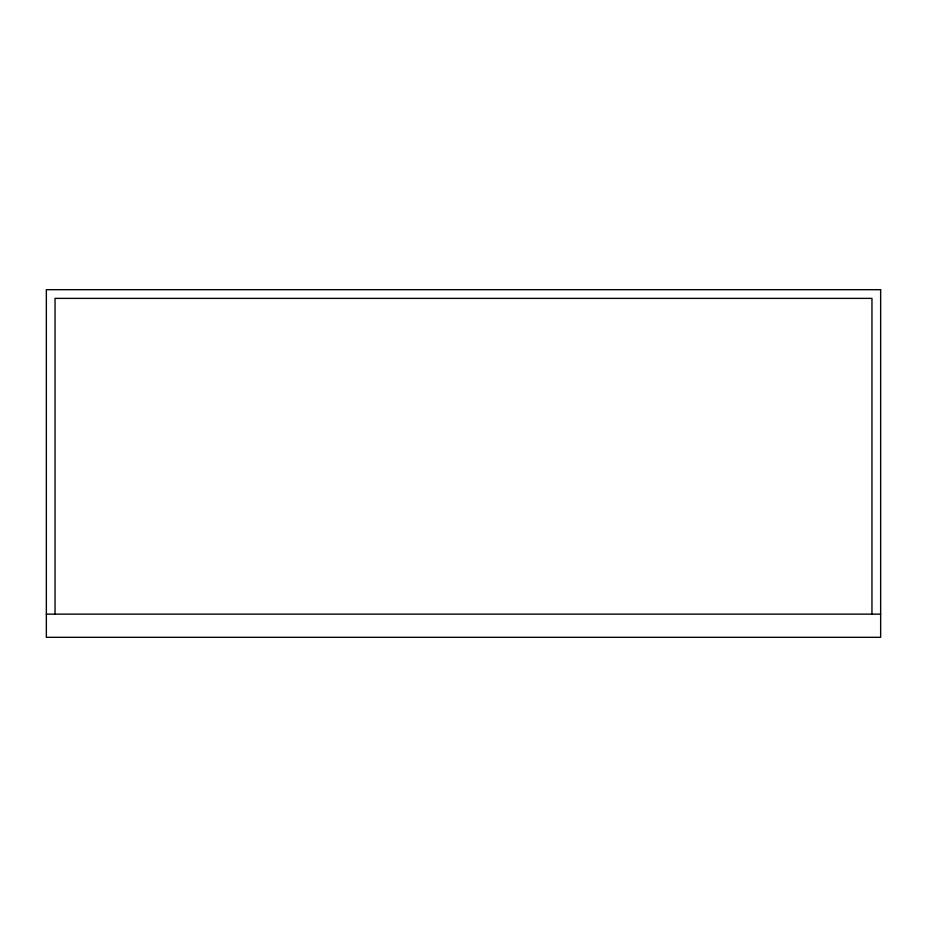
<?xml version="1.0" encoding="UTF-8"?>
<svg xmlns="http://www.w3.org/2000/svg" width="927" height="927" viewBox="0 0 927 927"><rect width="100%" height="100%" fill="white"/><g stroke="black" fill="none" stroke-linecap="round" stroke-linejoin="round"><path stroke-width="1.39" d="M46.35 614.137L880.65 614.137M871.959 614.137L871.959 298.378L55.041 298.378L55.041 614.137M880.65 289.688L46.35 289.688L46.35 637.312L880.65 637.312L880.65 289.688"/></g></svg>
